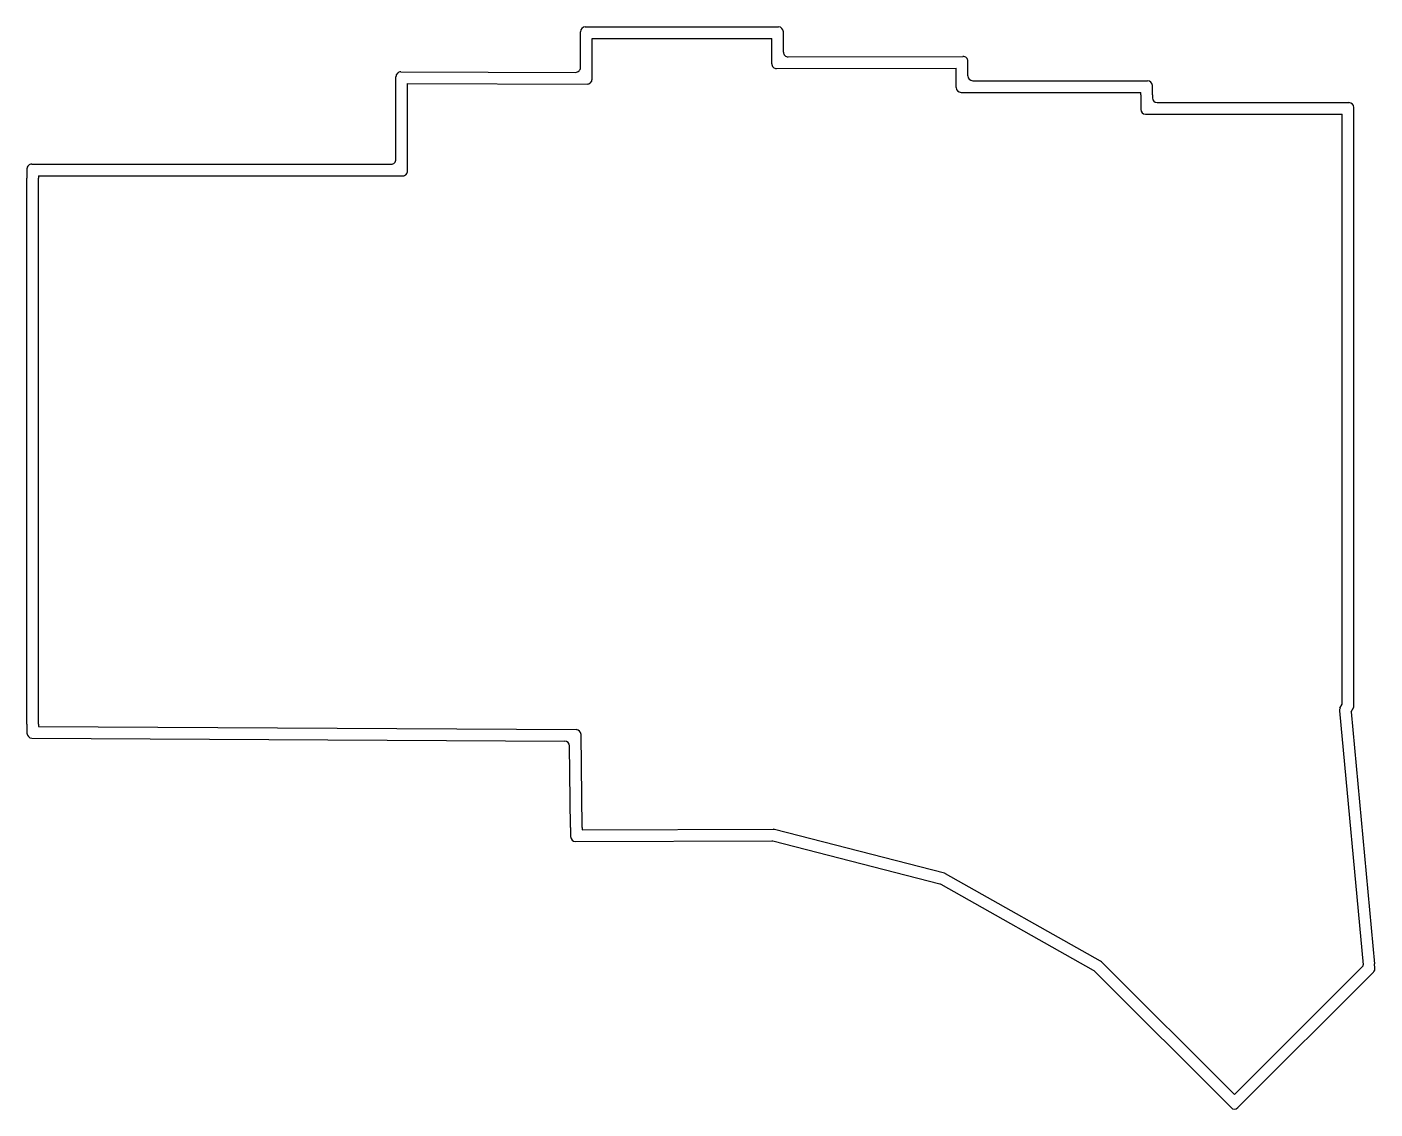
# Model space of a CAD drawing. Header units: millimetres. Extents: x 90 to 228, y -149 to -37.
import ezdxf

# ---------------------------------------------------------------- set-up
doc = ezdxf.new("R2010")
doc.units = ezdxf.units.MM

msp = doc.modelspace()

# ---------------------------------------------------------------- linework, layer by layer
at = {"linetype": 'CONTINUOUS'}
for p, q in [((147.13, -37.41), (167.03, -37.41)), ((146.63, -41.59), (146.63, -37.91)), ((147.83, -42.8), (147.83, -38.61)), ((147.83, -38.61), (166.33, -38.61)), ((166.33, -41.2), (166.33, -38.61)), ((167.53, -40), (167.53, -37.91)), ((168.03, -40.5), (186.03, -40.45)), ((186.53, -42.45), (186.53, -40.95)), ((127.63, -51.05), (127.63, -42.54)), ((128.13, -42.04), (146.13, -42.09)), ((166.83, -41.7), (185.33, -41.66)), ((185.33, -43.65), (185.33, -41.66)), ((187.03, -42.95), (205.03, -42.95)), ((128.83, -52.25), (128.83, -43.24)), ((128.83, -43.24), (147.33, -43.3)), ((185.83, -44.15), (204.33, -44.15)), ((204.33, -44.4), (204.33, -44.15)), ((204.33, -44.4), (204.33, -45.91)), ((205.53, -44.4), (205.53, -43.45)), ((205.53, -44.4), (205.53, -44.71)), ((206.03, -45.21), (225.78, -45.21)), ((226.28, -107.51), (226.28, -45.71)), ((204.83, -46.41), (225.08, -46.41)), ((225.08, -107.18), (225.08, -46.41)), ((89.63, -52.04), (89.63, -52.99)), ((90.13, -51.54), (127.13, -51.55)), ((90.83, -52.74), (90.83, -52.99)), ((90.83, -52.74), (128.33, -52.75)), ((89.63, -109.24), (89.63, -52.99)), ((90.83, -109.24), (90.83, -52.99)), ((224.79, -107.88), (227.23, -134.04)), ((224.85, -107.58), (225.08, -107.18)), ((226, -107.99), (226.28, -107.51)), ((226, -107.99), (228.42, -133.93)), ((89.63, -109.24), (89.63, -110.18)), ((90.83, -109.24), (90.83, -109.49)), ((90.83, -109.49), (146.2, -109.81)), ((90.13, -110.68), (145.01, -111)), ((146.81, -119.88), (146.69, -110.3)), ((145.61, -119.89), (145.51, -111.49)), ((145.61, -119.89), (145.62, -120.83)), ((146.81, -119.88), (146.81, -120.13)), ((146.81, -120.13), (166.48, -120.08)), ((184.11, -124.6), (166.61, -120.1)), ((146.12, -121.33), (166.33, -121.28)), ((183.66, -125.73), (166.46, -121.3)), ((200.2, -133.65), (184.23, -124.65)), ((199.47, -134.61), (183.78, -125.77)), ((200.31, -133.73), (213.99, -147.41)), ((213.99, -147.41), (227.24, -134.16)), ((227.24, -134.16), (227.23, -134.04)), ((228.46, -134.38), (228.42, -133.93)), ((199.58, -134.69), (213.64, -148.75)), ((214.34, -148.75), (228.32, -134.78))]:
    msp.add_line(p, q, dxfattribs=at)
for centre, start, end in [((147.13, -37.91), 90, 180), ((167.03, -37.91), 0, 90), ((168.03, -40), 180, 270.1307), ((146.13, -41.59), 269.8191, 0), ((166.83, -41.2), 180, 270.1307), ((186.03, -40.95), 0, 90.1307), ((128.13, -42.54), 89.8191, 180), ((147.33, -42.8), 269.8191, 0), ((187.03, -42.45), 180, 270), ((205.03, -43.45), 0.0254, 90), ((185.83, -43.65), 180, 270), ((206.03, -44.71), 180.0254, 270), ((225.78, -45.71), 0, 90), ((204.83, -45.91), 180.0254, 270), ((127.13, -51.05), 269.9849, 0), ((90.13, -52.04), 89.9849, 180.002), ((128.33, -52.25), 269.9849, 0), ((225.29, -107.83), 150, 185.3212), ((90.13, -110.18), 180.002, 269.6717), ((145.01, -111.5), 0.6943, 89.6717), ((146.19, -110.31), 0.6943, 89.6717), ((166.48, -120.58), 75.5577, 90.1347), ((146.12, -120.83), 180.6943, 270.1347), ((166.33, -121.78), 75.5577, 90.1347), ((183.99, -125.09), 60.6045, 75.5577), ((183.54, -126.21), 60.6045, 75.5577), ((199.22, -135.05), 45, 60.6045), ((199.96, -134.08), 45, 60.6045), ((227.96, -134.42), 315, 5.3212), ((213.99, -148.4), 225, 315)]:
    msp.add_arc(centre, 0.5, start, end, dxfattribs=at)

doc.saveas('drawing.dxf')
